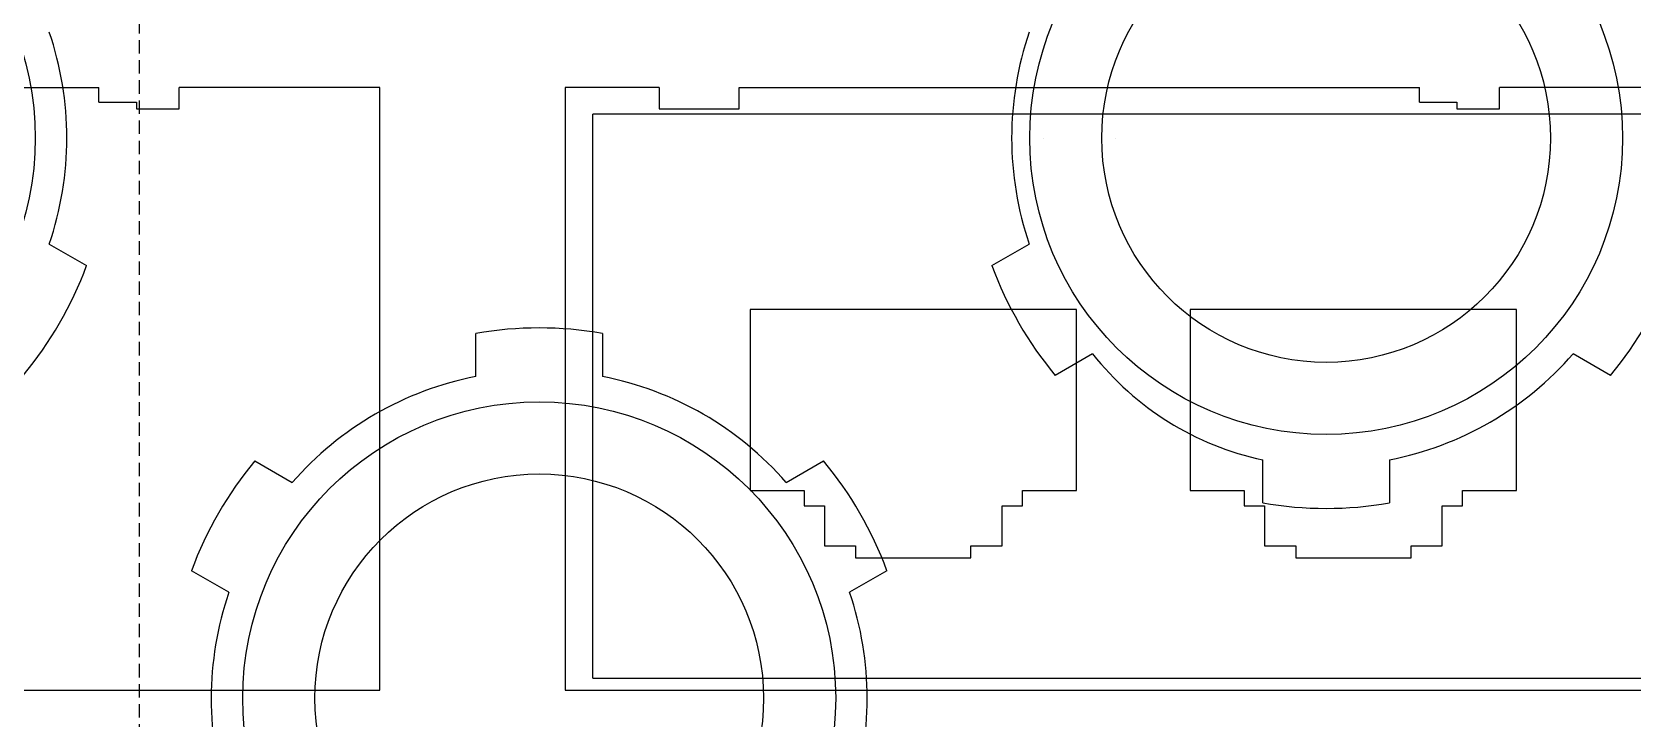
# Model space of a CAD drawing. Extents: x 0 to 171, y 0 to 233.
# Drawn here: x 81.5 to 141.2, y 46.5 to 72.1 of the extents above; entities that cross this region are included whole.
import ezdxf

# ---------------------------------------------------------------- set-up
doc = ezdxf.new("R2010")
doc.units = 0
doc.linetypes.add('DASHED', pattern=[0.75, 0.5, -0.25])
doc.layers.add('-15N-THT. THIẾT BỊ ĐÓNG MỞ', color=40, linetype='CONTINUOUS')

# ---------------------------------------------------------------- blocks, each defined once
blk = doc.blocks.new('06 - N - SC VSD CHIẾU TRÊN ATV630U75~D11N4')
at = {"layer": '-15N-THT. THIẾT BỊ ĐÓNG MỞ', "color": 6, "linetype": 'DASHED'}
blk.add_line((0, 0), (0, -233), dxfattribs=at)
at = {"layer": '-15N-THT. THIẾT BỊ ĐÓNG MỞ'}
for p, q in [((-27.341, -163.013), (-1.491, -163.013)), ((-1.491, -163.559), (-1.491, -163.013)), ((-1.491, -163.013), (-1.491, -163.013)), ((8.972, -163.013), (1.491, -163.013)), ((1.491, -163.013), (1.491, -163.013)), ((1.491, -163.808), (1.491, -163.013)), ((8.972, -185.482), (8.972, -163.013)), ((8.972, -163.013), (8.972, -163.013)), ((15.884, -163.013), (15.884, -185.482)), ((15.884, -163.013), (15.884, -163.013)), ((19.387, -163.013), (15.884, -163.013)), ((19.387, -163.013), (19.387, -163.808)), ((19.387, -163.013), (19.387, -163.013)), ((22.37, -163.013), (47.716, -163.013)), ((22.37, -163.013), (22.37, -163.013)), ((22.37, -163.808), (22.37, -163.013)), ((47.716, -163.559), (47.716, -163.013)), ((47.716, -163.013), (47.716, -163.013)), ((58.179, -163.013), (50.699, -163.013)), ((50.699, -163.013), (50.699, -163.013)), ((50.699, -163.808), (50.699, -163.013)), ((-1.491, -163.559), (-0.099, -163.559)), ((-1.491, -163.559), (-1.491, -163.559)), ((-0.099, -163.559), (-0.099, -163.808)), ((-0.099, -163.559), (-0.099, -163.559)), ((-0.099, -163.808), (1.491, -163.808)), ((-0.099, -163.808), (-0.099, -163.808)), ((1.491, -163.808), (1.491, -163.808)), ((57.176, -164.012), (16.917, -164.012)), ((16.917, -185.025), (16.917, -164.012)), ((16.917, -164.012), (16.917, -164.012)), ((19.387, -163.808), (22.37, -163.808)), ((19.387, -163.808), (19.387, -163.808)), ((22.37, -163.808), (22.37, -163.808)), ((47.716, -163.559), (49.108, -163.559)), ((47.716, -163.559), (47.716, -163.559)), ((49.108, -163.559), (49.108, -163.808)), ((49.108, -163.559), (49.108, -163.559)), ((49.108, -163.808), (50.699, -163.808)), ((49.108, -163.808), (49.108, -163.808)), ((50.699, -163.808), (50.699, -163.808)), ((-3.865, -164.902), (-3.865, -164.902)), ((-2.691, -164.902), (-2.691, -164.902)), ((32.517, -164.902), (32.517, -164.902)), ((33.692, -164.902), (33.692, -164.902)), ((36.381, -164.902), (36.381, -164.902)), ((52.595, -164.902), (52.595, -164.902)), ((55.285, -164.902), (55.285, -164.902)), ((-3.347, -168.853), (-1.957, -169.655)), ((-3.347, -168.853), (-3.347, -168.853)), ((31.784, -169.655), (33.174, -168.853)), ((33.174, -168.853), (33.174, -168.853)), ((-1.957, -169.655), (-1.957, -169.655)), ((31.784, -169.655), (31.784, -169.655)), ((22.773, -171.293), (22.773, -178.041)), ((22.773, -171.293), (22.773, -171.293)), ((34.931, -171.293), (22.773, -171.293)), ((34.931, -171.293), (34.931, -171.293)), ((34.931, -178.041), (34.931, -171.293)), ((39.172, -171.293), (39.172, -178.041)), ((39.172, -171.293), (39.172, -171.293)), ((51.33, -171.293), (39.172, -171.293)), ((51.33, -171.293), (51.33, -171.293)), ((51.33, -178.041), (51.33, -171.293)), ((12.552, -173.788), (12.552, -172.183)), ((12.552, -172.183), (12.552, -172.183)), ((14.913, -171.979), (14.913, -171.979)), ((17.274, -172.183), (17.274, -173.788)), ((17.274, -172.183), (17.274, -172.183)), ((35.535, -172.943), (34.145, -173.745)), ((35.535, -172.943), (35.535, -172.943)), ((54.832, -173.745), (53.442, -172.943)), ((53.442, -172.943), (53.442, -172.943)), ((12.552, -173.788), (12.552, -173.788)), ((17.274, -173.788), (17.274, -173.788)), ((34.145, -173.745), (34.145, -173.745)), ((54.832, -173.745), (54.832, -173.745)), ((14.913, -174.732), (14.913, -174.732)), ((44.237, -175.95), (44.237, -175.95)), ((4.318, -176.937), (5.708, -177.739)), ((4.318, -176.937), (4.318, -176.937)), ((24.118, -177.739), (25.508, -176.937)), ((25.508, -176.937), (25.508, -176.937)), ((41.876, -178.499), (41.876, -176.894)), ((41.876, -176.894), (41.876, -176.894)), ((46.598, -176.894), (46.598, -178.499)), ((46.598, -176.894), (46.598, -176.894)), ((5.708, -177.739), (5.708, -177.739)), ((24.118, -177.739), (24.118, -177.739)), ((22.773, -178.041), (24.787, -178.041)), ((22.773, -178.041), (22.773, -178.041)), ((24.787, -178.041), (24.787, -178.611)), ((24.787, -178.041), (24.787, -178.041)), ((32.917, -178.041), (34.931, -178.041)), ((32.917, -178.041), (32.917, -178.041)), ((32.917, -178.611), (32.917, -178.041)), ((34.931, -178.041), (34.931, -178.041)), ((39.172, -178.041), (41.186, -178.041)), ((39.172, -178.041), (39.172, -178.041)), ((41.186, -178.041), (41.186, -178.611)), ((41.186, -178.041), (41.186, -178.041)), ((49.316, -178.041), (51.33, -178.041)), ((49.316, -178.041), (49.316, -178.041)), ((49.316, -178.611), (49.316, -178.041)), ((51.33, -178.041), (51.33, -178.041)), ((24.787, -178.611), (25.544, -178.611)), ((24.787, -178.611), (24.787, -178.611)), ((25.544, -178.611), (25.544, -180.094)), ((25.544, -178.611), (25.544, -178.611)), ((32.161, -178.611), (32.917, -178.611)), ((32.161, -178.611), (32.161, -178.611)), ((32.161, -180.094), (32.161, -178.611)), ((32.917, -178.611), (32.917, -178.611)), ((41.186, -178.611), (41.942, -178.611)), ((41.186, -178.611), (41.186, -178.611)), ((41.876, -178.499), (41.876, -178.499)), ((41.942, -178.611), (41.942, -180.094)), ((41.942, -178.611), (41.942, -178.611)), ((44.237, -178.702), (44.237, -178.702)), ((46.598, -178.499), (46.598, -178.499)), ((48.559, -178.611), (49.316, -178.611)), ((48.559, -178.611), (48.559, -178.611)), ((48.559, -180.094), (48.559, -178.611)), ((49.316, -178.611), (49.316, -178.611)), ((25.544, -180.094), (26.703, -180.094)), ((25.544, -180.094), (25.544, -180.094)), ((26.703, -180.094), (26.703, -180.546)), ((26.703, -180.094), (26.703, -180.094)), ((31.002, -180.094), (32.161, -180.094)), ((31.002, -180.094), (31.002, -180.094)), ((31.002, -180.546), (31.002, -180.094)), ((32.161, -180.094), (32.161, -180.094)), ((41.942, -180.094), (43.101, -180.094)), ((41.942, -180.094), (41.942, -180.094)), ((43.101, -180.094), (43.101, -180.546)), ((43.101, -180.094), (43.101, -180.094)), ((47.4, -180.094), (48.559, -180.094)), ((47.4, -180.094), (47.4, -180.094)), ((47.4, -180.546), (47.4, -180.094)), ((48.559, -180.094), (48.559, -180.094)), ((26.703, -180.546), (26.703, -180.546)), ((26.703, -180.546), (31.002, -180.546)), ((31.002, -180.546), (31.002, -180.546)), ((43.101, -180.546), (43.101, -180.546)), ((43.101, -180.546), (47.4, -180.546)), ((47.4, -180.546), (47.4, -180.546)), ((3.347, -181.829), (1.957, -181.026)), ((1.957, -181.026), (1.957, -181.026)), ((27.87, -181.026), (26.48, -181.829)), ((27.87, -181.026), (27.87, -181.026)), ((3.347, -181.829), (3.347, -181.829)), ((26.48, -181.829), (26.48, -181.829)), ((-33.827, -185.482), (8.972, -185.482)), ((8.972, -185.482), (8.972, -185.482)), ((15.884, -185.482), (15.884, -185.482)), ((15.884, -185.482), (58.179, -185.482)), ((16.917, -185.025), (57.176, -185.025)), ((16.917, -185.025), (16.917, -185.025)), ((2.691, -185.78), (2.691, -185.78)), ((3.865, -185.78), (3.865, -185.78)), ((6.554, -185.78), (6.554, -185.78)), ((23.272, -185.78), (23.272, -185.78)), ((25.962, -185.78), (25.962, -185.78)), ((27.136, -185.78), (27.136, -185.78))]:
    blk.add_line(p, q, dxfattribs=at)
for centre, radius in [((-14.913, -164.902), 11.048), ((44.237, -164.902), 11.048), ((44.237, -164.902), 8.359), ((14.913, -185.78), 11.048), ((14.913, -185.78), 8.359)]:
    blk.add_circle(centre, radius, dxfattribs=at)
for centre, radius, start, end in [((-14.913, -164.902), 12.223, 341.13852, 18.86147), ((44.74, -164.902), 12.223, 161.13854, 198.86145), ((-14.913, -164.902), 13.801, 320.14889, 339.85114), ((44.74, -164.902), 13.801, 200.1489, 219.85114), ((44.237, -164.902), 13.801, 320.14889, 339.85114), ((14.913, -185.78), 13.801, 80.14889, 99.85113), ((44.154, -166.174), 10.959, 218.14073, 257.99992), ((44.237, -164.902), 12.223, 281.13855, 318.86146), ((14.913, -185.78), 12.223, 101.13851, 138.86148), ((14.913, -185.78), 12.223, 41.13854, 78.86145), ((14.913, -185.78), 13.801, 140.14886, 159.8511), ((14.913, -185.78), 13.801, 20.14886, 39.85111), ((44.237, -164.902), 13.801, 260.14887, 279.85109), ((14.913, -185.78), 12.223, 161.13854, 198.86145), ((14.913, -185.78), 12.223, 341.13852, 18.86147)]:
    blk.add_arc(centre, radius, start, end, dxfattribs=at)

msp = doc.modelspace()

# ---------------------------------------------------------------- block references
msp.add_blockref('06 - N - SC VSD CHIẾU TRÊN ATV630U75~D11N4', (85.5, 233.007))

doc.saveas('drawing.dxf')
